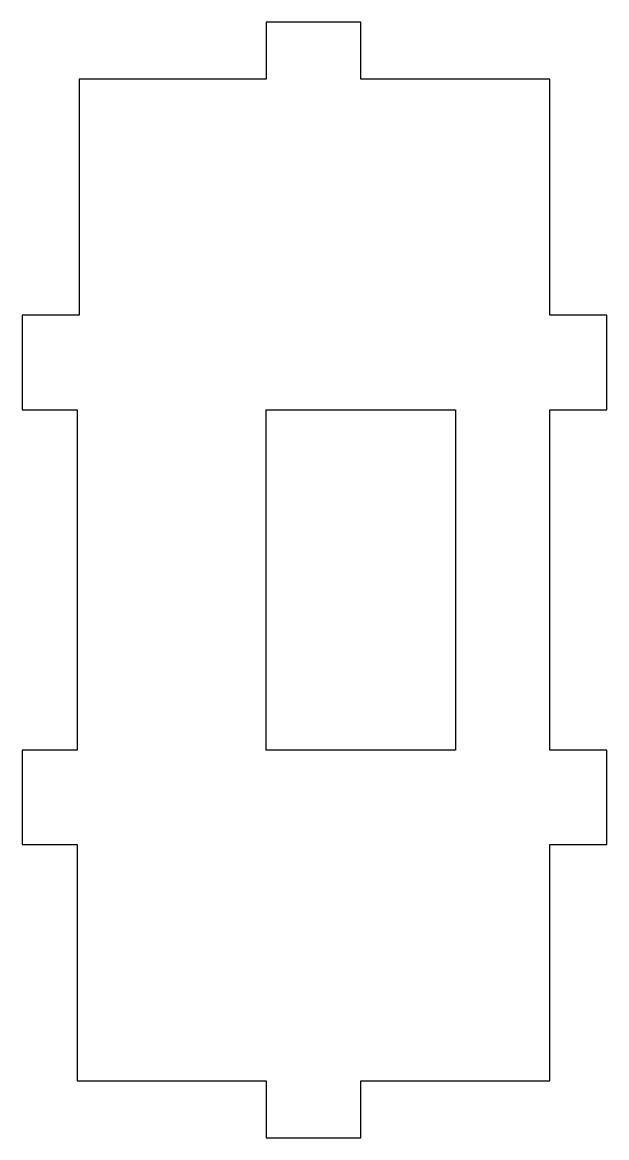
# Model space of a CAD drawing. Header units: millimetres. Extents: x 62.2 to 93.1, y -56 to 3.
import ezdxf

# ---------------------------------------------------------------- set-up
doc = ezdxf.new("R2010")
doc.units = ezdxf.units.MM

msp = doc.modelspace()

# ---------------------------------------------------------------- linework, layer by layer
for points in [[(65.161, 0), (65.161, -12.5), (62.161, -12.5), (62.161, -17.5), (65.058, -17.5), (65.058, -35.5), (62.161, -35.5), (62.161, -40.5), (65.058, -40.5), (65.058, -53), (75.058, -53), (75.058, -56), (80.058, -56), (80.058, -53), (90.058, -53), (90.058, -40.5), (93.058, -40.5), (93.058, -35.5), (90.058, -35.5), (90.058, -17.5), (93.058, -17.5), (93.058, -12.5), (90.058, -12.5), (90.058, 0), (80.058, 0), (80.058, 3), (75.058, 3), (75.058, 0)], [(75.058, -35.5), (75.058, -17.5), (85.058, -17.5), (85.058, -35.5)]]:
    msp.add_lwpolyline(points, close=True)

doc.saveas('drawing.dxf')
